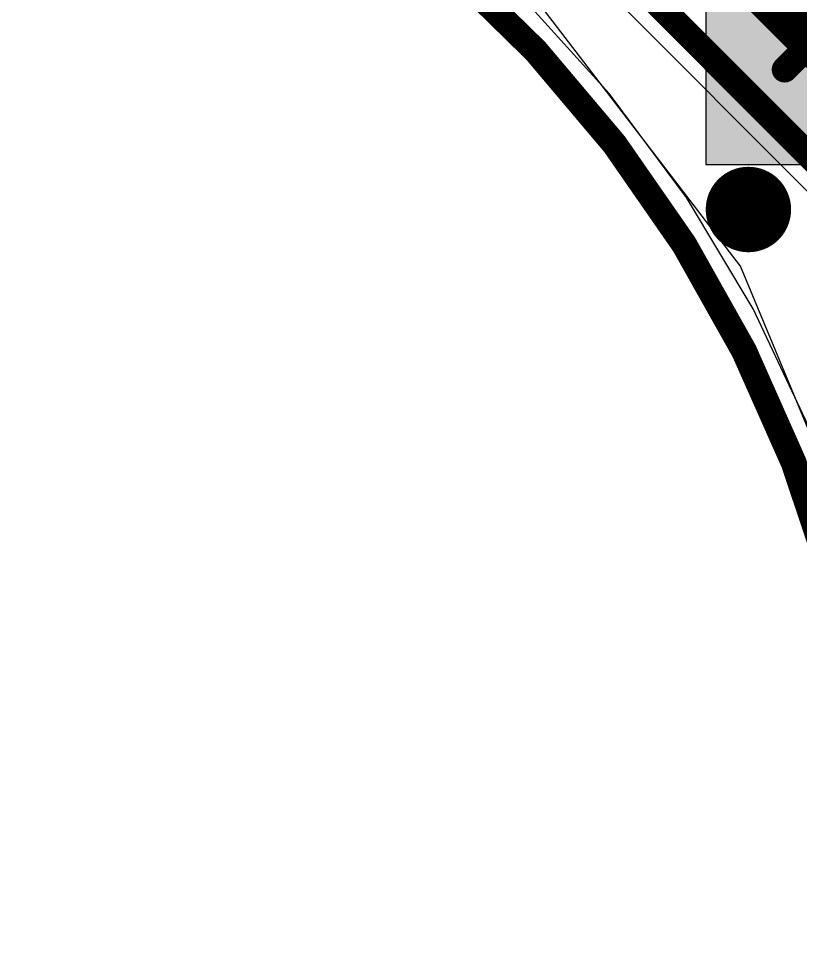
# Model space of a CAD drawing. Header units: millimetres. Extents: x 62 to 98, y 34 to 139.
# Drawn here: x 64.09 to 70.13, y 45.36 to 52.58 of the extents above; entities that cross this region are included whole.
import ezdxf

# ---------------------------------------------------------------- set-up
doc = ezdxf.new("R2010")
doc.units = ezdxf.units.MM
for name, color, linetype in [('BottomLayer', 5, 'Continuous'), ('KeepOutLayer', 6, 'Continuous'), ('MultiLayer', 9, 'Continuous'), ('TopLayer', 1, 'Continuous'), ('TopPaste', 8, 'Continuous'), ('TopSolder', 216, 'Continuous'), ('ViaHoleLayer', 16, 'Continuous')]:
    doc.layers.add(name, color=color, linetype=linetype)

# ---------------------------------------------------------------- blocks, each defined once
blk = doc.blocks.new('C_______CM7V_T1A_4')
at = {"layer": 'TopLayer'}
for points in [[(-1.75, -0.9002), (-0.75, -0.9002), (-1.75, 0.8998), (-0.75, 0.8998)], [(0.75, -0.9002), (1.75, -0.9002), (0.75, 0.8998), (1.75, 0.8998)]]:
    blk.add_solid(points, dxfattribs=at)
at = {"layer": 'TopPaste'}
for points in [[(-1.75, -0.9002), (-0.75, -0.9002), (-1.75, 0.8998), (-0.75, 0.8998)], [(0.75, -0.9002), (1.75, -0.9002), (0.75, 0.8998), (1.75, 0.8998)]]:
    blk.add_solid(points, dxfattribs=at)
at = {"layer": 'TopSolder'}
for points in [[(-1.8516, -1.0018), (-0.6484, -1.0018), (-1.8516, 1.0014), (-0.6484, 1.0014)], [(0.6484, -1.0018), (1.8516, -1.0018), (0.6484, 1.0014), (1.8516, 1.0014)]]:
    blk.add_solid(points, dxfattribs=at)

msp = doc.modelspace()

# ---------------------------------------------------------------- linework, layer by layer
at = {"layer": 'BottomLayer'}
for p, q in [((68.5144, 52.9186), (70.2503, 51.1828)), ((68.6547, 52.0021), (67.9817, 52.7447)), ((69.2517, 51.1972), (68.6547, 52.0021)), ((69.767, 50.3375), (69.2517, 51.1972)), ((70.1954, 49.4316), (69.767, 50.3375))]:
    msp.add_line(p, q, dxfattribs=at)
for points, const_width in [([(69.3878, 53.3447), (70.5015, 52.2311)], 0.5), ([(68.6586, 53.0628), (70.4542, 51.2672)], 0.2)]:
    msp.add_lwpolyline(points, dxfattribs=dict(at, const_width=const_width))
at = {"layer": 'BottomLayer', "const_width": 0.3302}
msp.add_lwpolyline([(69.5654, 51.1045, 1), (69.8956, 51.1045, 1)], format="xyb", close=True, dxfattribs=at)
at = {"layer": 'KeepOutLayer', "const_width": 0.2}
msp.add_lwpolyline([(64.1891, 54.9174, -0.571663), (67.3117, 37.9683)], format="xyb", dxfattribs=at)
at = {"layer": 'MultiLayer', "const_width": 0.3302}
msp.add_lwpolyline([(69.5654, 51.1045, 1), (69.8956, 51.1045, 1)], format="xyb", close=True, dxfattribs=at)
at = {"layer": 'TopLayer'}
for p, q in [((69.6702, 50.6675), (68.0352, 52.7982)), ((69.4012, 52.6516), (69.4012, 51.4516)), ((69.4012, 51.4516), (71.3097, 51.4516)), ((70.698, 48.1862), (69.6702, 50.6675))]:
    msp.add_line(p, q, dxfattribs=at)
at = {"layer": 'TopLayer', "const_width": 0.2}
msp.add_lwpolyline([(70.0109, 52.1858), (70.2527, 52.4276)], dxfattribs=at)
at = {"layer": 'TopLayer'}
for points, const_width in [([(69.9609, 52.1858, 1), (70.0609, 52.1858, 1)], 0.1), ([(69.5654, 51.1045, 1), (69.8956, 51.1045, 1)], 0.3302)]:
    msp.add_lwpolyline(points, format="xyb", close=True, dxfattribs=dict(at, const_width=const_width))
at = {"layer": 'ViaHoleLayer', "const_width": 0.127}
msp.add_lwpolyline([(69.667, 51.1045, 1), (69.794, 51.1045, 1)], format="xyb", close=True, dxfattribs=at)

# ---------------------------------------------------------------- block references
at = {"rotation": 90}
msp.add_blockref('C_______CM7V_T1A_4', (70.401, 53.3016), dxfattribs=at)

doc.saveas('drawing.dxf')
